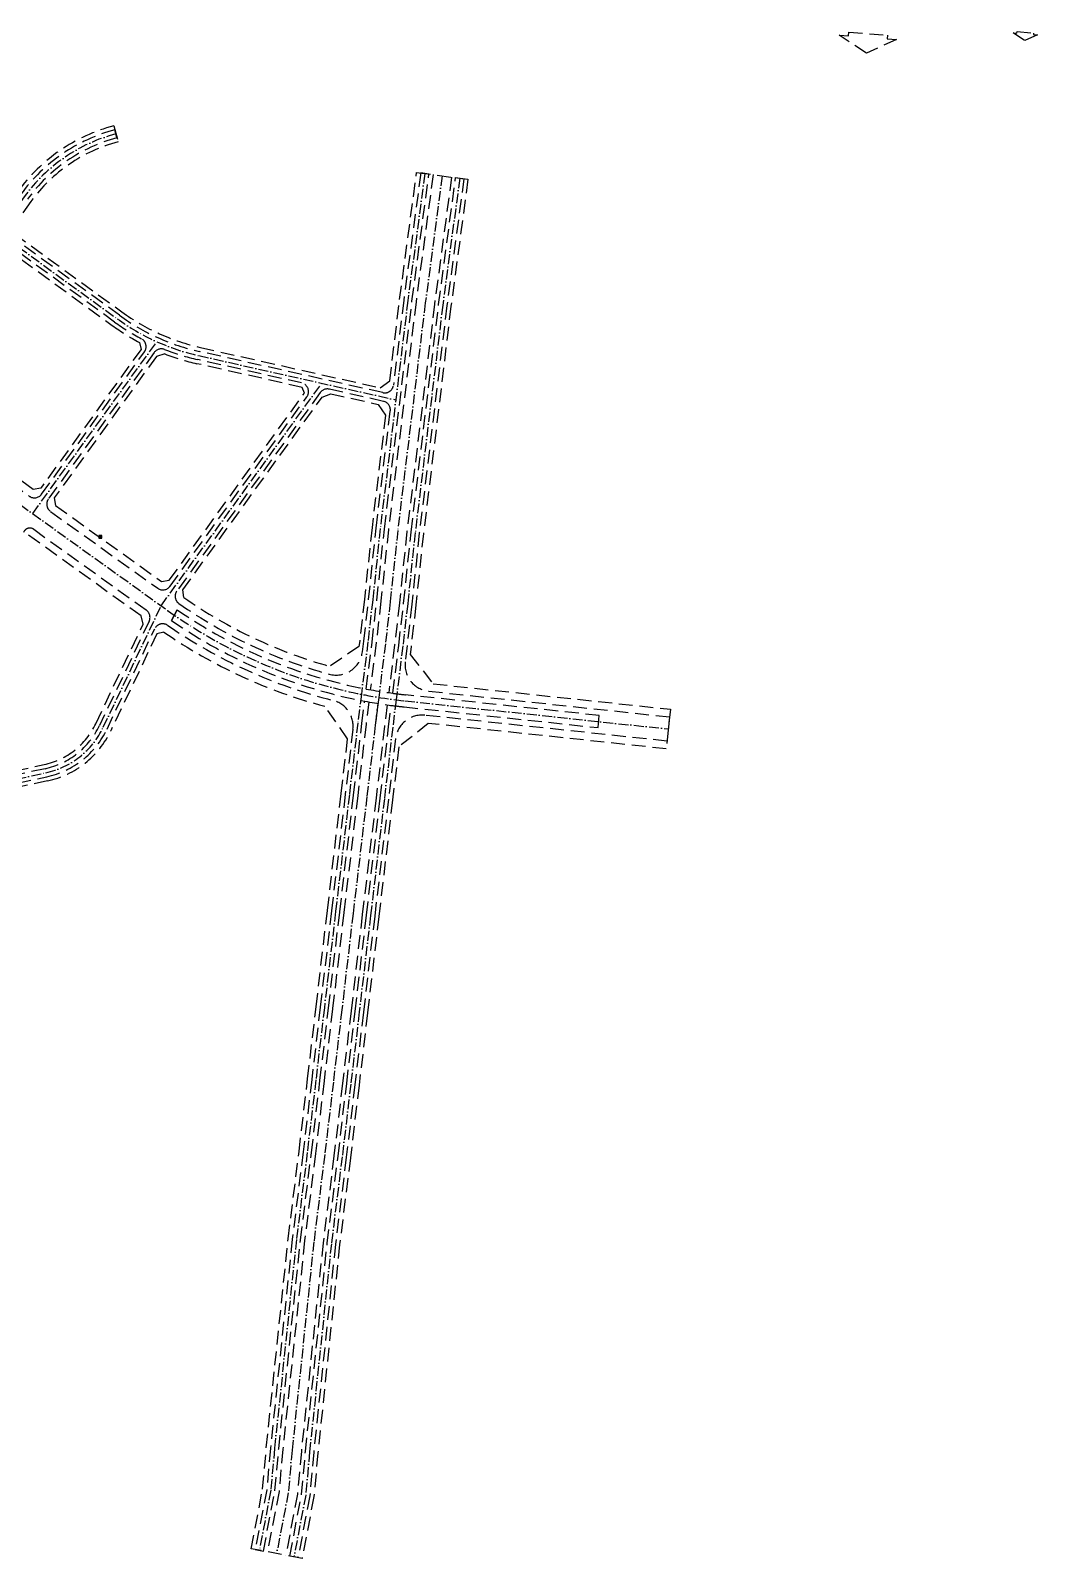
# Model space of a CAD drawing. Header units: metres. Extents: x 566631 to 571261, y 2062953 to 2068466.
# Drawn here: x 569109 to 570019, y 2062990 to 2064370 of the extents above; entities that cross this region are included whole.
import ezdxf

# ---------------------------------------------------------------- set-up
doc = ezdxf.new("R2010")
doc.units = ezdxf.units.M
doc.linetypes.add('ACAD_ISO10W100', pattern=[18.5, 12, -3, 0.5, -3])
doc.linetypes.add('HIDDEN', pattern=[0.375, 0.25, -0.125])
doc.layers.get('0').update_dxf_attribs({"linetype": 'CONTINUOUS'})
for name, color, linetype in [('LogDg phu', 7, 'CONTINUOUS'), ('Luoi', 1, 'CONTINUOUS'), ('TimDg', 222, 'CONTINUOUS'), ('ViaHeSphu', 32, 'CONTINUOUS')]:
    doc.layers.add(name, color=color, linetype=linetype)

# ---------------------------------------------------------------- blocks, each defined once
blk = doc.blocks.new('A$C3A1F6BF5')
at = {"linetype": 'Continuous', "ltscale": 10}
h = blk.add_hatch(dxfattribs=at)
h.set_pattern_fill('ANGLE', color=1, scale=0.02, style=0)
h.set_pattern_definition([(0, (5779.48897, -3792.41313), (0, 0.1397), [0.1016, -0.0381]), (90, (5779.48897, -3792.41313), (-0.1397, 0), [0.1016, -0.0381])])
h.paths.add_polyline_path([(1.58, 0), (1.58, 1.46), (0, 1.46), (0, 0)])
h.paths.add_polyline_path([(0.72, 0.73, -1), (0.85, 0.73, -1)], flags=16)
at = {"color": 1}
blk.add_lwpolyline([(0, 1.46), (0, 0), (1.58, 0), (1.58, 1.46)], close=True, dxfattribs=at)
at = {"color": 1, "linetype": 'Continuous', "ltscale": 10}
blk.add_circle((0.79, 0.73), 0.0633, dxfattribs=at)

msp = doc.modelspace()

# ---------------------------------------------------------------- linework, layer by layer
at = {"layer": 'LogDg phu', "linetype": 'HIDDEN', "ltscale": 50}
for points in [[(569883.169, 2064363.055), (569891.499, 2064362.438), (569864.582, 2064350.073), (569839.86, 2064366.262), (569848.19, 2064365.645), (569848.425, 2064368.818), (569883.404, 2064366.229)], [(570015.492, 2064366.822), (570019.058, 2064366.507), (570007.449, 2064361.372), (569996.954, 2064368.458), (570000.52, 2064368.143), (570000.64, 2064369.502), (570015.612, 2064368.18)]]:
    msp.add_lwpolyline(points, close=True, dxfattribs=at)
for points in [[(569106.269, 2064218.105, -0.1724375), (569187.086, 2064273.472), (569185.164, 2064280.722, 0.1724375), (569100.203, 2064222.516)], [(569096.914, 2063690.599), (569123.606, 2063696.364, 0.232521), (569178.087, 2063739.496), (569221.16, 2063829.997, -0.46201984), (569232.931, 2063833.14, 0.08968614), (569382.347, 2063765.382, -0.37653968), (569400.32, 2063739.319), (569393.458, 2063680.703), (569380.984, 2063575.176, 0.00024675), (569380.982, 2063575.156), (569370.789, 2063488.194), (569363.122, 2063422.952), (569355.352, 2063357.506), (569345.531, 2063278.694), (569325.798, 2063090.014), (569322.417, 2063052.404), (569312.067, 2062998.442), (569319.432, 2062997.029), (569329.854, 2063051.359), (569333.263, 2063089.288), (569352.983, 2063277.84), (569362.797, 2063356.6), (569370.57, 2063422.073), (569378.238, 2063487.321), (569388.431, 2063574.283, -0.00024675), (569388.432, 2063574.296), (569400.906, 2063679.827), (569408.47, 2063744.435), (569410.997, 2063764.719, -0.10503558), (569236.27, 2063837.519), (569241.519, 2063847.264, 0.10534106), (569412.359, 2063775.656), (569417.63, 2063817.962), (569421.945, 2063855.683), (569428.763, 2063920.171), (569453.713, 2064125.976), (569469.095, 2064240.763), (569461.662, 2064241.759), (569446.273, 2064126.925), (569436.968, 2064050.167, -0.44386032), (569427.274, 2064043.324), (569261.741, 2064080.479, -0.10221422), (569189.381, 2064113.186), (569091.551, 2064184.251, -0.41432933)], [(569230.118, 2064082.364, 0.34244906), (569220.706, 2064079.606), (569125.078, 2063947.323, 0.41537914), (569126.9, 2063936.135), (569223.867, 2063866.622, 0.41304894), (569235.011, 2063868.437), (569358.739, 2064039.59, 0.53851654), (569354.007, 2064052.083), (569260.099, 2064073.161, -0.03853705), (569230.118, 2064082.364)], [(569243.051, 2063852.901, 0.08607006), (569378.817, 2063789.059, 0.45701669), (569408.985, 2063809.237), (569410.182, 2063818.852), (569414.49, 2063856.503), (569421.31, 2063921.017), (569434.125, 2064026.721, 0.38517554), (569427.935, 2064035.489), (569378.957, 2064046.483, 0.29995352), (569370.721, 2064043.364), (569241.159, 2063864.139, 0.41851589), (569243.051, 2063852.901)]]:
    msp.add_lwpolyline(points, format="xyb", dxfattribs=at)
at = {"layer": 'LogDg phu', "linetype": 'HIDDEN', "ltscale": 50, "elevation": 0}
for points in [[(569436.366, 2063771.791), (569441.758, 2063815.079), (569446.1, 2063853.024), (569452.909, 2063917.432), (569477.818, 2064122.9), (569493.18, 2064237.535), (569500.614, 2064236.539), (569485.258, 2064121.95), (569460.361, 2063916.586), (569453.555, 2063852.204), (569447.615, 2063800.291, 0.41644053), (569468.913, 2063773.698), (569686.532, 2063750.473), (569684.198, 2063728.598), (569465.285, 2063751.96, 0.41122325), (569438.901, 2063730.886), (569432.489, 2063676.111), (569420.013, 2063570.567), (569409.822, 2063483.619), (569402.15, 2063418.342), (569394.365, 2063352.759), (569384.577, 2063274.22), (569364.915, 2063086.21), (569361.384, 2063046.93), (569350.663, 2062991.039), (569343.297, 2062992.451), (569353.947, 2063047.974), (569357.45, 2063086.936), (569377.126, 2063275.074), (569386.92, 2063353.665), (569394.702, 2063419.222), (569402.373, 2063484.492), (569412.565, 2063571.447), (569425.04, 2063676.988), (569432.595, 2063741.521), (569435.006, 2063760.875)], [(569122.023, 2063703.695), (569095.33, 2063697.93, -0.30147497), (569021.981, 2063726.623), (568985.107, 2063779.126, -0.53241212), (568988.671, 2063788.422), (569018.617, 2063795.311, 0.11383325), (569030.744, 2063801.211), (569044.082, 2063811.986, -0.07946723), (569052.301, 2063816.702), (569064.051, 2063821.156, 0.27584004), (569073.604, 2063833.209), (569075.379, 2063846.587, -0.0672301), (569077.492, 2063854.336), (569089.66, 2063883.083), (569102.699, 2063917.159, -0.49149721), (569111.799, 2063919.891), (569213.609, 2063846.907, -0.36306395), (569216.172, 2063836.967), (569171.315, 2063742.719, -0.232521), (569122.023, 2063703.695)], [(569435.006, 2063760.875, 0.00644137), (569446.659, 2063759.479), (569621.881, 2063740.779), (569623.048, 2063751.717), (569447.826, 2063770.417, -0.00649116), (569436.367, 2063771.791)]]:
    msp.add_lwpolyline(points, format="xyb", dxfattribs=at)
for points in [[(569184.973, 2064107.118), (569087.136, 2064178.188, 0.41409781), (569075.963, 2064176.42), (568983.31, 2064048.978, 0.41617006), (568985.12, 2064037.772), (569107.8, 2063949.826, 0.41304894), (569118.945, 2063951.642), (569211.916, 2064080.249, 0.45520364), (569209.183, 2064092.002, -0.03506365)], [(569447.826, 2063770.417, -0.02017209), (569412.359, 2063775.656, -0.10534106), (569241.519, 2063847.264), (569236.27, 2063837.519, 0.10503558), (569410.997, 2063764.719, 0.01979074), (569446.659, 2063759.479), (569621.881, 2063740.779), (569623.048, 2063751.717)]]:
    msp.add_lwpolyline(points, format="xyb", close=True, dxfattribs=at)
at = {"layer": 'TimDg', "linetype": 'ACAD_ISO10W100', "ltscale": 0.75, "elevation": 0}
for points in [[(566803.155, 2064656.082), (567685.026, 2064355.582, 0.02300435), (567707.107, 2064349.175), (568107.625, 2064252.683, 0.07699729), (568145.766, 2064249.521), (568475.06, 2064272.93, -0.16092798), (568727.387, 2064208.998), (569232.814, 2063846.674, 0.12962825), (569447.242, 2063764.948), (569685.365, 2063739.536)], [(568929.787, 2064297.124), (569187.177, 2064110.152, 0.10221422), (569260.92, 2064076.82), (569438.882, 2064036.876)], [(569186.125, 2064277.097, 0.1724375), (569103.236, 2064220.311), (568879.75, 2063912.91)], [(569407.988, 2063770.899), (569404.747, 2063744.885), (569397.182, 2063680.265), (569384.708, 2063574.736, 0.00024675), (569384.706, 2063574.72), (569374.514, 2063487.758), (569366.846, 2063422.512), (569359.075, 2063357.053), (569349.257, 2063278.267), (569329.53, 2063089.651), (569326.136, 2063051.882), (569315.75, 2062997.735)], [(569423.662, 2063768.097), (569420.532, 2063742.978), (569412.973, 2063678.407), (569400.498, 2063572.87, 0.00024675), (569400.498, 2063572.869), (569390.306, 2063485.907), (569382.636, 2063420.647), (569374.858, 2063355.132), (569365.054, 2063276.457), (569345.356, 2063088.112), (569341.901, 2063049.667), (569331.365, 2062994.74)], [(569422.981, 2063762.636), (569420.532, 2063742.978), (569412.973, 2063678.407), (569400.498, 2063572.87, 0.00024675), (569400.498, 2063572.869), (569390.306, 2063485.907), (569382.636, 2063420.647), (569374.858, 2063355.132), (569365.054, 2063276.457), (569345.356, 2063088.112), (569341.901, 2063049.667), (569331.365, 2062994.74)]]:
    msp.add_lwpolyline(points, format="xyb", dxfattribs=at)
for points in [[(569465.378, 2064241.261), (569449.993, 2064126.45), (569425.037, 2063920.594), (569418.218, 2063856.093), (569413.906, 2063818.407), (569407.988, 2063770.899)], [(569481.138, 2064239.149), (569465.766, 2064124.438), (569440.836, 2063918.802), (569434.022, 2063854.354), (569429.694, 2063816.521), (569423.662, 2063768.097)], [(569481.138, 2064239.149), (569465.766, 2064124.438), (569440.836, 2063918.802), (569434.022, 2063854.354), (569429.694, 2063816.521), (569424.342, 2063773.558)], [(569496.897, 2064237.037), (569481.538, 2064122.425), (569456.635, 2063917.009), (569449.827, 2063852.614), (569445.482, 2063814.634), (569439.405, 2063765.854)], [(569110.88, 2063934.084), (569223.132, 2064089.363)], [(569439.405, 2063765.854), (569436.318, 2063741.071), (569428.764, 2063676.55), (569416.289, 2063571.007), (569406.098, 2063484.056), (569398.426, 2063418.782), (569390.642, 2063353.212), (569380.852, 2063274.647), (569361.182, 2063086.573), (569357.666, 2063047.452), (569346.98, 2062991.745)]]:
    msp.add_lwpolyline(points, dxfattribs=at)
at = {"layer": 'TimDg', "linetype": 'ACAD_ISO10W100', "ltscale": 0.75}
msp.add_lwpolyline([(568707.672, 2064038.57), (568856.023, 2063932.222, -0.07615793), (568910.172, 2063879.296), (569018.912, 2063724.468, 0.30147497), (569096.122, 2063694.264), (569122.814, 2063700.03, 0.232521), (569174.701, 2063741.108), (569226.947, 2063850.88)], format="xyb", dxfattribs=at)
msp.add_lwpolyline([(569226.947, 2063850.88), (569372.22, 2064051.838)], dxfattribs=at)
at = {"layer": 'ViaHeSphu', "linetype": 'HIDDEN', "ltscale": 50}
for points in [[(569097.17, 2064224.721, -0.1724375), (569184.203, 2064284.346), (569188.047, 2064269.847, 0.1724375), (569109.302, 2064215.9), (569093.255, 2064193.828)], [(569094.36, 2064186.845), (569191.585, 2064116.22, 0.10221422), (569262.562, 2064084.138), (569424.874, 2064047.706), (569433.642, 2064053.896), (569442.553, 2064127.4), (569457.945, 2064242.257), (569504.33, 2064236.041), (569488.978, 2064121.475), (569464.087, 2063916.163), (569457.282, 2063851.794), (569452.929, 2063813.744), (569452.048, 2063806.67), (569472.945, 2063780.307), (569687.275, 2063757.434), (569683.455, 2063721.637), (569468.494, 2063744.578), (569441.788, 2063723.294), (569436.213, 2063675.673), (569423.737, 2063570.127), (569413.547, 2063483.183), (569405.874, 2063417.902), (569398.087, 2063352.306), (569388.303, 2063273.793), (569368.647, 2063085.848), (569365.102, 2063046.407), (569354.346, 2062990.332), (569308.384, 2062999.148), (569318.699, 2063052.926), (569322.065, 2063090.377), (569341.805, 2063279.121), (569351.63, 2063357.959), (569359.398, 2063423.392), (569367.065, 2063488.631), (569377.257, 2063575.593, -0.00024675), (569377.26, 2063575.616), (569389.733, 2063681.141), (569395.53, 2063730.658), (569375.037, 2063760.042, -0.08628752), (569229.388, 2063827.081), (569223.138, 2063825.426), (569181.473, 2063737.884, -0.232521), (569124.398, 2063692.699), (569097.705, 2063686.933, -0.30147497)]]:
    msp.add_lwpolyline(points, format="xyb", dxfattribs=at)
at = {"layer": 'ViaHeSphu', "linetype": 'HIDDEN', "ltscale": 50, "elevation": 0}
for points in [[(569472.812, 2064240.265), (569457.433, 2064125.501), (569432.489, 2063919.749), (569425.673, 2063855.273), (569421.353, 2063817.517), (569416.053, 2063774.973)], [(569489.463, 2064238.033), (569474.098, 2064123.374), (569449.182, 2063917.854), (569442.372, 2063853.435), (569438.035, 2063815.524), (569432.65, 2063772.301)], [(569431.29, 2063761.384), (569431.27, 2063761.225), (569428.872, 2063741.97), (569421.316, 2063677.426), (569408.841, 2063571.887), (569398.649, 2063484.929), (569390.978, 2063419.662), (569383.197, 2063354.118), (569373.4, 2063275.501), (569353.717, 2063087.299), (569350.229, 2063048.497), (569339.615, 2062993.158)]]:
    msp.add_lwpolyline(points, dxfattribs=at)
msp.add_lwpolyline([(569208.841, 2064082.396), (569118.259, 2063957.094), (569111.266, 2063955.955), (568989.802, 2064043.028), (568988.679, 2064049.985), (569078.554, 2064173.607), (569085.54, 2064174.713), (569182.769, 2064104.084, 0.03492957), (569207.327, 2064088.742)], format="xyb", close=True, dxfattribs=at)
at = {"layer": 'ViaHeSphu', "linetype": 'HIDDEN', "ltscale": 50}
for points in [[(569354.598, 2064048.107), (569259.277, 2064069.502, -0.03647493), (569230.338, 2064078.255), (569222.763, 2064076.051), (569130.45, 2063948.354), (569131.585, 2063941.389), (569227.333, 2063872.751), (569234.326, 2063873.89), (569356.547, 2064042.96)], [(569247.381, 2063858.414), (569246.509, 2063865.139), (569372.472, 2064039.385), (569380.28, 2064042.342), (569423.059, 2064032.74), (569429.902, 2064023.047), (569417.584, 2063921.44), (569410.763, 2063856.914), (569406.459, 2063819.297), (569405.819, 2063814.164), (569379.556, 2063796.117, -0.08517369)]]:
    msp.add_lwpolyline(points, format="xyb", close=True, dxfattribs=at)
at = {"layer": 'ViaHeSphu', "linetype": 'HIDDEN', "ltscale": 50, "elevation": 0}
for points in [[(568984.979, 2063785.833), (569025.05, 2063728.779, 0.30147497), (569094.538, 2063701.595), (569121.231, 2063707.361, 0.232521), (569167.928, 2063744.331), (569210.745, 2063834.292), (569208.83, 2063841.72), (569102.912, 2063917.649)], [(569414.691, 2063764.042), (569412.193, 2063743.986), (569404.631, 2063679.389), (569392.156, 2063573.856, 0.00024675), (569392.155, 2063573.847), (569381.963, 2063486.885), (569374.294, 2063421.633), (569366.52, 2063356.147), (569356.708, 2063277.413), (569336.995, 2063088.925), (569333.572, 2063050.837), (569323.115, 2062996.323)], [(569399.009, 2063573.046, 0.00024675), (569399.008, 2063573.044)]]:
    msp.add_lwpolyline(points, format="xyb", dxfattribs=at)

# ---------------------------------------------------------------- block references
at = {"layer": 'Luoi', "color": 250, "linetype": 'Continuous', "ltscale": 10, "xscale": 1.59988752589561, "yscale": 1.59988752589561, "zscale": 1.59988752589561}
msp.add_blockref('A$C3A1F6BF5', (569170.829, 2063911.864), dxfattribs=at)

doc.saveas('drawing.dxf')
